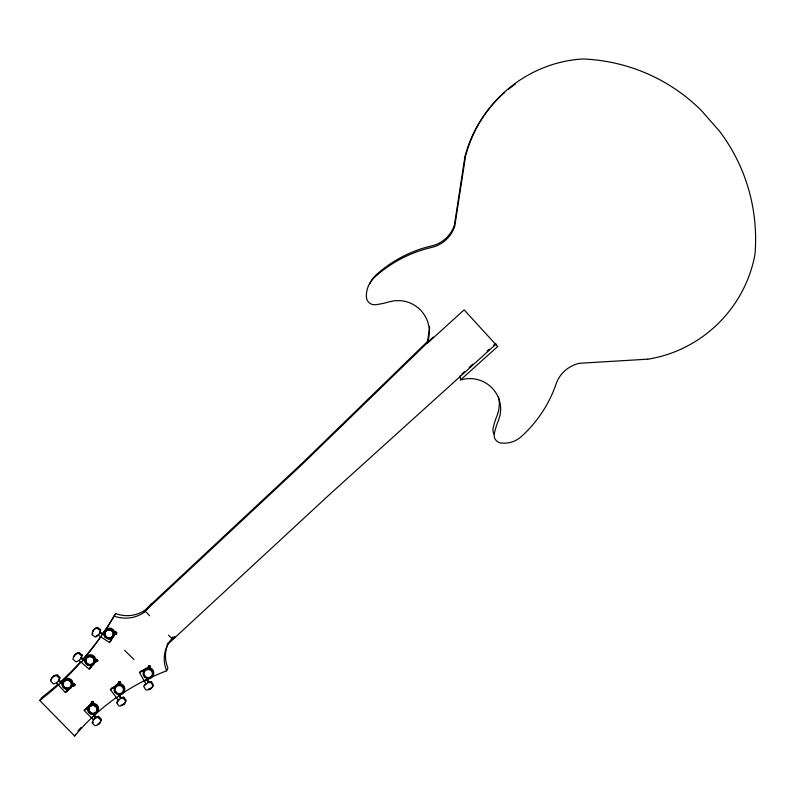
<?xml version="1.0" encoding="UTF-8"?>
<svg xmlns="http://www.w3.org/2000/svg" width="795" height="795" viewBox="0 0 795 795"><rect width="100%" height="100%" fill="white"/><g stroke="black" fill="none" stroke-linecap="round" stroke-linejoin="round"><path stroke-width="1.19" d="M460.136 375.538L460.623 379.861L497.65 346.541L464.131 309.871L427.124 343.48L429.558 328.792A30.776 30.677 10.8 0 0 429.479 326.507M95.509 660.804L95.658 659.383L96.702 659.373A1.053 1.014 12.8 0 1 97.278 661.261L95.152 661.907L94.406 662.98M92.21 703.058C92.439 701.746 92.727 703.446 92.478 702.482M119.081 683.889L120.423 683.929L120.592 682.796A1.043 1.014 15.6 0 0 118.713 682.08L117.789 684.187L120.492 683.809A5.138 4.969 15.3 0 1 122.837 692.763M99.633 723.202L98.987 723.758L99.931 722.864M93.184 630.505C94.158 629.014 93.025 630.455 93.661 629.968A6.598 6.37 13.6 0 1 97.209 627.325L100.677 629.57C100.677 632.86 98.361 635.603 95.579 637.103L92.111 634.897A6.618 6.38 13.6 0 1 96.712 628.13L100.19 630.385L99.782 632.999L102.535 634.34L105.278 630.226M99.623 723.053L99.305 723.351M99.514 723.221L98.938 723.798M123.295 704.608L123.931 704.271M150.742 688.629C151.1 688.182 150.334 689.186 150.613 688.47M142.315 670.722L140.367 671.735L140.954 671.596M464.827 157.331L454.422 224.965A31.224 30.856 -74.5 0 1 431.794 245.874A123.931 122.529 -13.2 0 0 375.956 275.07A24.834 24.784 77.2 0 0 369.774 283.855M465.433 156.943L454.79 226.068A31.909 31.532 -74.6 0 1 431.665 247.434A126.604 125.113 -12.5 0 0 374.614 277.246A25.361 25.321 71.3 0 0 366.376 297.042A8.01 7.98 59.7 0 0 375.22 304.714A75.177 74.382 85.2 0 0 388.844 301.901L394.578 300.729L400.432 300.639A31.442 31.323 11.3 0 1 429.37 332.131L428.793 337.915L427.124 343.48M74.879 654.822L75.465 654.136M72.683 685.012L73.001 683.62L74.044 683.73A1.043 1.004 13.3 0 1 74.382 685.658L72.186 686.045L65.369 692.524L56.415 682.816L53.335 683.938L50.552 680.967A6.598 6.32 14.3 0 1 56.783 675.661L59.565 678.672L58.472 681.057L56.415 682.816M116.468 633.844L114.44 634.778L114.649 632.075A5.177 4.999 13 0 0 104.692 631.399M119.27 683.004L119.707 682.358L119.349 682.776M91.157 703.734L91.564 702.104A1.043 1.004 16.6 0 1 93.512 702.591M148.764 667.84L150.086 668.058L150.334 667.075A1.043 1.014 14.1 0 0 148.566 666.101M53.245 676.356C52.679 676.933 53.921 675.621 52.967 676.734M113.099 687.357L112.155 687.993M79.043 660.446L89.139 669.082L93.909 663.865A5.177 4.979 13.2 0 1 86.615 664.232A5.177 4.979 13.2 0 1 86.108 657.187L83.405 660.148L80.852 658.449L81.627 655.935L78.496 653.261A6.608 6.35 13.8 0 0 72.981 659.313L76.121 661.937C79.202 660.874 81.726 658.31 82.183 655M124 704.181L123.97 703.972M85.88 657.395A5.168 4.969 13.2 0 1 95.658 659.383L96.642 659.492A1.053 1.014 12.8 0 1 97.219 661.38L95.082 662.026L95.579 660.685M148.804 666.677L149.619 666.419L149.152 666.916M67.754 690.209L66.373 691.491M66.323 691.431L67.108 690.984M118.028 683.76L118.644 682.199A1.043 1.014 15.6 0 1 120.522 682.915M90.978 704.191L91.634 701.985A1.043 1.004 16.6 0 1 93.591 702.472L93.542 703.605L90.978 704.191L93.621 703.486A5.128 4.949 16.3 0 1 97.924 711.078M150.026 688.947L150.414 688.877M119.071 695.655A223.832 213.776 1.1 0 1 166.682 670.771L167.904 667.919A31.671 30.757 9 0 1 168.411 643.135M148.874 666.548L149.659 667.124L149.47 666.409M119.558 682.368L119.538 683.004M166.682 670.771A31.899 30.965 8.9 0 1 171.949 638.683L172.744 636.924M65.369 692.524L70.755 687.943A5.168 4.959 13.7 0 1 63.471 687.446A5.168 4.959 13.7 0 1 63.848 680.441L60.798 683.034L58.472 681.057L60.172 677.688L57.369 674.746A6.579 6.31 14.3 0 0 51.148 680.053M96.821 660.725C96.473 659.154 97.278 661.818 96.662 660.675L96.712 661.033M116.14 633.575L116.259 632.899L116.14 633.575L115.394 633.377L116.348 632.969L115.712 633.168M73.885 685.479C73.051 683.601 74.412 686.691 73.985 684.873M111.409 639.746L110.952 640.204M110.783 640.452L110.376 641.297M72.931 683.74L73.975 683.859A1.043 1.004 13.3 0 1 74.313 685.777L72.106 686.165L73.001 683.62A5.158 4.949 13.7 0 0 62.964 681.643M98.749 634.41L98.262 635.225L109.481 642.499L114.5 634.658L116.527 633.734A1.053 1.014 12.7 0 0 115.692 631.926L114.649 632.075L114.689 633.496M146.876 680.023L147.612 679.01L148.735 681.772L143.726 686.304L145.664 689.831A6.559 6.36 13.5 0 0 152.988 686.006L151 682.468L148.297 682.627L147.174 679.864L148.615 678.483M150.086 668.058L150.384 666.955A1.043 1.014 14.1 0 0 148.625 665.991L147.731 667.571M149.47 678.036L151.189 677.131A5.138 4.989 13.9 0 0 150.146 667.939L146.24 668.317L139.463 672.461L145.883 683.889M53.633 676.118L52.758 676.793M123.801 697.145L121.079 697.682L116.597 702.82L119.012 706.049A6.559 6.34 14.9 0 0 125.69 701.289L123.225 698.05L120.582 698.576L119.081 695.993L120.492 694.452M114.063 616.055A32.078 31.184 17.3 0 0 145.415 611.375L146.797 608.93A31.85 30.975 17.3 0 1 115.673 613.571L114.063 616.055A314.422 300.878 33.9 0 1 102.734 634.032M58.114 684.008A312.127 298.771 33.9 0 1 41.867 697.414L39.75 700.475L74.641 736.011L75.575 734.361M100.816 636.884L104.801 631.041A5.187 5.008 13 0 0 106.301 637.997A5.187 5.008 13 0 0 113.466 636.656L109.481 642.499M102.545 634.35L103.012 633.526L100.269 632.184M173.916 638.524L174.85 636.884L167.347 643.95M89.139 669.082L93.611 663.845M116.567 697.771L119.578 695.098L121.079 697.682M81.329 662.404L86.625 656.322M117.789 684.187L110.406 689.692L118.376 700.147L118.882 699.252L117.104 701.915L117.73 702.8M98.61 716.305L95.996 717.169L93.472 719.922L84.23 710.511L91.047 704.062M110.117 641.495L110.664 640.869M93.472 719.922L94.029 718.978L92.051 722.784L94.853 725.696A6.549 6.32 15.8 0 0 100.846 720.181L97.994 717.269L95.44 718.104L93.621 715.719L94.585 714.407M83.177 660.387L83.922 659.264L81.388 657.584M83.395 660.138L83.922 659.264M91.375 717.796L96.543 713.016A5.138 4.959 16.3 0 1 89.298 712.767A5.138 4.959 16.3 0 1 89.408 705.731L84.23 710.511M58.452 685.012L64.415 679.516M93.611 715.709L94.178 714.784L95.996 717.169M60.788 683.024L61.364 682.1L59.059 680.142M110.386 641.207L110.942 640.323M90.332 667.641L91.514 666.399M150.802 604.627L151.269 603.932L145.763 610.481L301.464 465.035L433.225 337.06M111.022 640.243L110.445 641.058M85.105 709.349L85.85 708.852M112.91 687.735L112.403 687.814M111.32 688.629L112.671 687.844M147.433 667.969L147.791 667.462M91.226 666.687L90.123 667.939M90.66 667.124L91.405 666.458M144.173 685.439L145.604 683.829M85.303 709.249L86.446 708.027M86.456 708.226L85.91 708.911M112.999 687.526L112.254 688.291M85.681 708.842L86.327 708.236M66.691 691.143L67.575 690.348M427.75 341.224L302.438 462.958L147.8 607.43A18.593 1.401 -44.7 0 1 143.716 611.663M143.458 612.09L146.797 608.93M95.002 714.029L97.099 712.082M167.189 644.755L329.905 494.192L496.15 343.987M140.457 671.576L141.808 670.702M487.295 350.963L489.104 349.333M461.945 373.908L464.668 371.454M469.199 367.379L472.826 364.11M487.325 351.062L489.134 349.432M493.665 345.348L495.474 343.718M122.341 693.647L119.071 695.983M110.406 689.692L116.179 685.568M96.076 636.278L97.865 635.036M111.966 688.41L111.37 688.778M141.937 670.93L140.914 671.527M96.235 660.804L96.642 660.168L96.95 660.943M141.699 671.089L141.172 671.397M150.752 677.986L144.422 681.295M139.463 672.461L145.803 669.142M145.684 680.023L147.323 679.169M115.394 633.377L115.901 633.019M73.398 685.002L74.442 684.952L73.418 685.141M460.623 379.861L466.327 378.718L472.16 378.649A31.303 30.776 -8.3 0 1 500.671 409.683L500.045 415.368L498.336 420.833A73.577 71.461 -16.1 0 0 494.261 433.812A7.92 7.751 -10.5 0 0 500.989 442.994A25.162 24.655 -12.7 0 0 521.242 436.664A126.773 125.868 -12 0 0 556.112 383.915A31.363 30.518 -23.7 0 1 579.386 363.295L647.647 359.171M114.589 632.184L115.633 632.035M148.735 681.772L151.507 681.603M133.918 659.423L124.596 650.34M82.163 655.07L79.033 652.397A6.589 6.34 13.8 0 0 73.736 656.988M98.54 716.335L101.392 719.236A6.539 6.31 15.8 0 1 99.951 722.526M145.415 611.375L149.689 615.777M168.52 635.155L171.949 638.683M92.608 721.84L93.343 722.635M123.722 697.155L126.186 700.385A6.539 6.33 14.9 0 1 123.126 704.34M151.428 681.603L153.415 685.131A6.549 6.35 13.5 0 1 152.233 686.989M465.363 156.933A127.727 124.109 -53 0 1 582.705 58.969A184.132 179.819 -46.6 0 1 701.319 110.475L719.266 130.897A184.072 179.74 -46.1 0 1 754.992 254.251A127.001 123.066 -44.8 0 1 647.657 359.241M498.425 396.944A30.647 30.15 -8.8 0 1 499.349 404.734L498.733 410.309L497.064 415.656A72.027 70.01 -16.5 0 0 493.079 428.376A7.751 7.592 -10.9 0 0 494.361 434.299M464.757 157.321A124.934 121.436 -53.2 0 1 504.726 92.399M508.442 89.279A124.934 121.436 -53.2 0 1 515.23 84.171M99.445 723.053A6.539 6.31 15.8 0 1 98.878 723.52M98.252 723.917A6.539 6.31 15.8 0 1 97.586 724.245M89.149 705.821A5.128 4.949 16.3 0 1 89.984 704.817M93.263 656.63A4.204 4.045 13.2 0 1 93.999 657.435M92.618 634.082A6.598 6.37 13.6 0 1 93.263 630.514M113.924 635.831A5.177 4.999 13 0 1 113.039 636.805M113.596 634.36A4.214 4.064 13 0 1 113.119 635.314M122.45 704.658A6.539 6.33 14.9 0 1 121.019 705.066M115.056 686.701A5.138 4.969 15.3 0 1 116.696 684.694M118.216 684.942A4.184 4.045 15.3 0 1 119.27 684.694M151.12 687.953A6.549 6.35 13.5 0 1 149.798 688.639M149.092 688.868A6.549 6.35 13.5 0 1 148.357 689.017M145.157 669.072A5.138 4.989 13.9 0 1 146.24 668.317M101.392 635.97A314.422 300.878 33.9 0 1 83.356 659.274M81.04 661.937A314.422 300.878 33.9 0 1 61.334 682.209M58.741 684.604A314.422 300.878 33.9 0 1 39.75 700.475M74.641 736.011A223.832 213.776 1.1 0 1 92.359 717.189M94.078 715.58A223.832 213.776 1.1 0 1 116.15 697.692M78.009 730.943A222.282 212.384 1.2 0 1 81.07 727.425M100.379 637.183A312.127 298.771 33.9 0 1 82.869 659.144M80.534 661.768A312.127 298.771 33.9 0 1 60.728 681.653M115.673 613.571A312.127 298.771 33.9 0 1 102.416 634.321M174.224 636.964A18.543 1.888 -45 0 1 171.74 639.568M89.984 712.131A4.184 4.045 16.3 0 0 96.99 710.551A4.184 4.045 16.3 0 0 91.962 705.423A4.184 4.045 16.3 0 0 89.984 712.131M89.239 712.847A5.138 4.969 16.3 0 0 97.855 710.909A5.138 4.969 16.3 0 0 91.683 704.608A5.138 4.969 16.3 0 0 89.239 712.847M89.924 712.221A4.184 4.045 16.3 0 0 96.94 710.641A4.184 4.045 16.3 0 0 91.912 705.503A4.184 4.045 16.3 0 0 89.924 712.221M86.516 662.742A4.214 4.054 13.2 0 0 93.79 662.364A4.214 4.054 13.2 0 0 89.706 656.471A4.214 4.054 13.2 0 0 86.476 662.821A4.214 4.054 13.2 0 0 93.74 662.444A4.214 4.054 13.2 0 0 89.666 656.551A4.214 4.054 13.2 0 0 86.516 662.742M85.671 663.328A5.177 4.979 13.2 0 0 94.605 662.871A5.177 4.979 13.2 0 0 89.596 655.617A5.177 4.979 13.2 0 0 85.671 663.328M105.993 636.517A4.223 4.074 13 0 0 113.138 635.175A4.223 4.074 13 0 0 108.269 629.839A4.223 4.074 13 0 0 105.993 636.517M105.228 637.202A5.187 5.008 13 0 0 114.003 635.563A5.187 5.008 13 0 0 108.031 628.994A5.187 5.008 13 0 0 105.228 637.202M105.944 636.596A4.223 4.074 13 0 0 113.089 635.255A4.223 4.074 13 0 0 108.229 629.908A4.223 4.074 13 0 0 105.944 636.596M64.186 686.84A4.204 4.035 13.7 0 0 71.302 685.519A4.204 4.035 13.7 0 0 66.422 680.222A4.204 4.035 13.7 0 0 64.186 686.84M63.421 687.536A5.168 4.959 13.7 0 0 72.156 685.906A5.168 4.959 13.7 0 0 66.174 679.397A5.168 4.959 13.7 0 0 63.421 687.536M64.137 686.93A4.214 4.035 13.7 0 0 71.242 685.598A4.214 4.035 13.7 0 0 66.373 680.301A4.214 4.035 13.7 0 0 64.137 686.93M115.106 692.614A5.148 4.979 15.3 0 0 123.941 691.73A5.148 4.979 15.3 0 0 118.604 684.724A5.148 4.979 15.3 0 0 115.106 692.614M115.921 691.988A4.184 4.054 15.3 0 0 123.106 691.262A4.184 4.054 15.3 0 0 118.763 685.568A4.184 4.054 15.3 0 0 115.921 691.988M144.531 677.062A5.148 4.999 13.9 0 0 153.177 675.104A5.148 4.999 13.9 0 0 147.005 668.764A5.148 4.999 13.9 0 0 144.531 677.062M145.256 676.346A4.194 4.064 13.9 0 0 152.292 674.756A4.194 4.064 13.9 0 0 147.274 669.589A4.194 4.064 13.9 0 0 145.256 676.346"/></g></svg>
